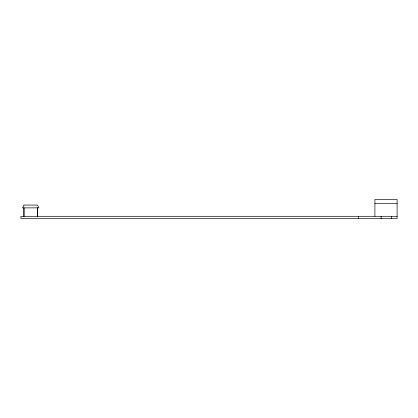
<?xml version="1.0" encoding="UTF-8"?>
<svg xmlns="http://www.w3.org/2000/svg" width="418" height="418" viewBox="0 0 418 418"><rect width="100%" height="100%" fill="white"/><g stroke="black" fill="none" stroke-linecap="round" stroke-linejoin="round"><path stroke-width="0.63" d="M374.904 203.66L397.1 203.66M397.1 216.305L20.9 216.305L20.9 218.551L397.1 218.551L397.1 199.449L374.904 199.449L374.904 216.305M391.478 216.305L391.483 218.551M381.106 216.305L381.106 218.551M358.33 216.305L358.33 218.551M23.951 207.877L23.951 216.305L23.951 207.877M37.515 207.877L37.515 216.305L37.515 207.877M23.951 205.066L22.546 207.877L38.921 207.877L37.515 205.066L23.951 205.066"/></g></svg>
